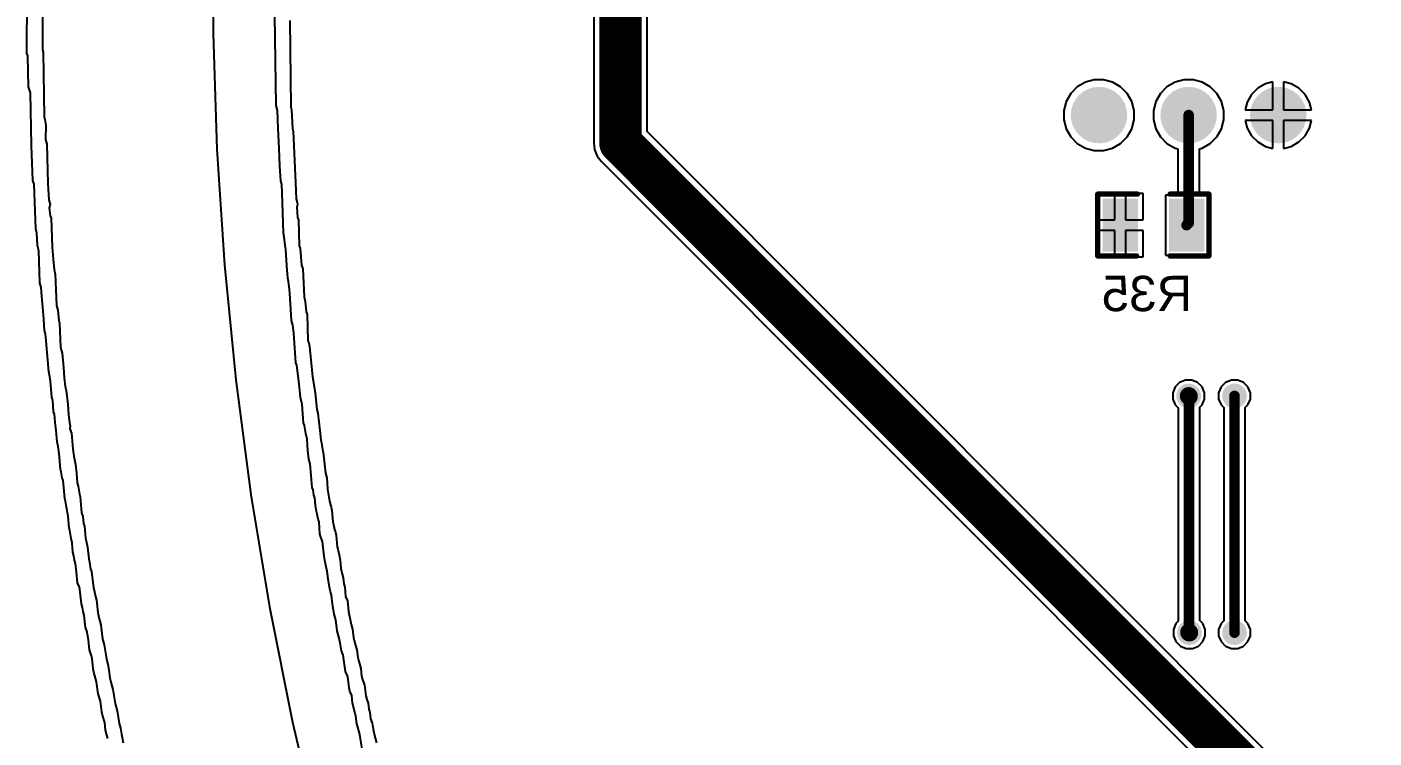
# Model space of a CAD drawing. Header units: millimetres. Extents: x 95 to 305, y 96 to 295.
# Drawn here: x 94.99 to 133.15, y 178.42 to 198.54 of the extents above; entities that cross this region are included whole.
import ezdxf

# ---------------------------------------------------------------- set-up
doc = ezdxf.new("R2010")
doc.units = ezdxf.units.MM
for name, color, linetype in [('BottomLayer', 5, 'Continuous'), ('BottomOverlay', 54, 'Continuous'), ('BottomPaste', 16, 'Continuous'), ('BottomSolder', 6, 'Continuous'), ('MultiLayer', 9, 'Continuous'), ('PadHoleLayer', 156, 'Continuous'), ('ViaHoleLayer', 16, 'Continuous')]:
    doc.layers.add(name, color=color, linetype=linetype)
doc.styles.add('Arial', font='', dxfattribs={"height": 0.2})
doc.styles.get('Arial').set_extended_font_data('Arial')

# ---------------------------------------------------------------- blocks, each defined once
blk = doc.blocks.new('RES0805_B_23')
at = {"layer": 'BottomLayer'}
for points in [[(-1.388, 0.719), (-0.488, 0.719), (-0.488, -0.678), (-1.388, -0.678)], [(0.492, 0.719), (1.392, 0.719), (1.392, -0.678), (0.492, -0.678)]]:
    blk.add_hatch(color=5, dxfattribs=at).paths.add_polyline_path(points)
at = {"layer": 'BottomPaste'}
for points in [[(-1.388, 0.719), (-0.488, 0.719), (-0.488, -0.678), (-1.388, -0.678)], [(0.492, 0.719), (1.392, 0.719), (1.392, -0.678), (0.492, -0.678)]]:
    blk.add_hatch(color=16, dxfattribs=at).paths.add_polyline_path(points)
at = {"layer": 'BottomSolder'}
for points in [[(-1.438, 0.769), (-0.438, 0.769), (-0.438, -0.728), (-1.438, -0.728)], [(0.442, 0.769), (1.442, 0.769), (1.442, -0.728), (0.442, -0.728)]]:
    blk.add_hatch(color=6, dxfattribs=at).paths.add_polyline_path(points)
at = {"layer": 'BottomOverlay', "const_width": 0.15}
for points in [[(-1.575, 0.9), (-0.45, 0.9)], [(-1.575, -0.825), (-1.575, 0.875)], [(0.475, 0.9), (1.575, 0.9)], [(1.575, -0.825), (1.575, 0.875)], [(-1.575, -0.85), (-0.475, -0.85)], [(0.475, -0.85), (1.575, -0.85)]]:
    blk.add_lwpolyline(points, dxfattribs=at)
at = {"layer": 'BottomOverlay', "const_width": 0.075}
for points in [[(-1.613, 0.9, 1), (-1.538, 0.9, 1)], [(-1.613, 0.875, 1), (-1.538, 0.875, 1)], [(-0.487, 0.9, 1), (-0.412, 0.9, 1)], [(0.437, 0.9, 1), (0.513, 0.9, 1)], [(1.538, 0.9, 1), (1.613, 0.9, 1)], [(1.538, 0.875, 1), (1.613, 0.875, 1)], [(-1.613, -0.825, 1), (-1.538, -0.825, 1)], [(1.538, -0.825, 1), (1.613, -0.825, 1)], [(-1.613, -0.85, 1), (-1.538, -0.85, 1)], [(-0.513, -0.85, 1), (-0.437, -0.85, 1)], [(0.437, -0.85, 1), (0.513, -0.85, 1)], [(1.538, -0.85, 1), (1.613, -0.85, 1)]]:
    blk.add_lwpolyline(points, format="xyb", close=True, dxfattribs=at)
blk = doc.blocks.new('ESP1010_70')
at = {"layer": 'BottomLayer'}
h = blk.add_hatch(color=5, dxfattribs=at)
edge = h.paths.add_edge_path()
edge.add_arc((-2.596, -0.014), 0.75, 0, 360)
h = blk.add_hatch(color=5, dxfattribs=at)
edge = h.paths.add_edge_path()
edge.add_arc((-0.056, -0.014), 0.75, 0, 360)
h = blk.add_hatch(color=5, dxfattribs=at)
edge = h.paths.add_edge_path()
edge.add_arc((2.484, -0.014), 0.75, 0, 360)
at = {"layer": 'BottomSolder'}
h = blk.add_hatch(color=6, dxfattribs=at)
edge = h.paths.add_edge_path()
edge.add_arc((-2.596, -0.014), 0.8, 0, 360)
h = blk.add_hatch(color=6, dxfattribs=at)
edge = h.paths.add_edge_path()
edge.add_arc((-0.056, -0.014), 0.8, 0, 360)
h = blk.add_hatch(color=6, dxfattribs=at)
edge = h.paths.add_edge_path()
edge.add_arc((2.484, -0.014), 0.8, 0, 360)
at = {"layer": 'MultiLayer'}
h = blk.add_hatch(color=9, dxfattribs=at)
edge = h.paths.add_edge_path()
edge.add_arc((-2.596, -0.014), 0.75, 0, 360)
h = blk.add_hatch(color=9, dxfattribs=at)
edge = h.paths.add_edge_path()
edge.add_arc((-0.056, -0.014), 0.75, 0, 360)
h = blk.add_hatch(color=9, dxfattribs=at)
edge = h.paths.add_edge_path()
edge.add_arc((2.484, -0.014), 0.75, 0, 360)
at = {"layer": 'PadHoleLayer'}
h = blk.add_hatch(color=156, dxfattribs=at)
edge = h.paths.add_edge_path()
edge.add_arc((-2.596, -0.014), 0.45, 0, 360)
h = blk.add_hatch(color=156, dxfattribs=at)
edge = h.paths.add_edge_path()
edge.add_arc((-0.056, -0.014), 0.45, 0, 360)
h = blk.add_hatch(color=156, dxfattribs=at)
edge = h.paths.add_edge_path()
edge.add_arc((2.484, -0.014), 0.45, 0, 360)

msp = doc.modelspace()

# ---------------------------------------------------------------- hatches: boundary and pattern name
at = {"layer": 'BottomLayer'}
h = msp.add_hatch(color=5, dxfattribs=at)
edge = h.paths.add_edge_path()
edge.add_arc((127.9, 188.1), 0.3, 0, 360)
h = msp.add_hatch(color=5, dxfattribs=at)
edge = h.paths.add_edge_path()
edge.add_arc((129.2, 188.1), 0.3, 0, 360)
h = msp.add_hatch(color=5, dxfattribs=at)
edge = h.paths.add_edge_path()
edge.add_arc((127.92, 181.4), 0.3, 0, 360)
h = msp.add_hatch(color=5, dxfattribs=at)
edge = h.paths.add_edge_path()
edge.add_arc((129.2, 181.4), 0.3, 0, 360)
at = {"layer": 'BottomSolder'}
h = msp.add_hatch(color=6, dxfattribs=at)
edge = h.paths.add_edge_path()
edge.add_arc((127.9, 188.1), 0.35, 0, 360)
h = msp.add_hatch(color=6, dxfattribs=at)
edge = h.paths.add_edge_path()
edge.add_arc((129.2, 188.1), 0.35, 0, 360)
h = msp.add_hatch(color=6, dxfattribs=at)
edge = h.paths.add_edge_path()
edge.add_arc((127.92, 181.4), 0.35, 0, 360)
h = msp.add_hatch(color=6, dxfattribs=at)
edge = h.paths.add_edge_path()
edge.add_arc((129.2, 181.4), 0.35, 0, 360)
at = {"layer": 'ViaHoleLayer'}
h = msp.add_hatch(color=16, dxfattribs=at)
edge = h.paths.add_edge_path()
edge.add_arc((127.9, 188.1), 0.15, 0, 360)
h = msp.add_hatch(color=16, dxfattribs=at)
edge = h.paths.add_edge_path()
edge.add_arc((129.2, 188.1), 0.15, 0, 360)
h = msp.add_hatch(color=16, dxfattribs=at)
edge = h.paths.add_edge_path()
edge.add_arc((127.92, 181.4), 0.15, 0, 360)
h = msp.add_hatch(color=16, dxfattribs=at)
edge = h.paths.add_edge_path()
edge.add_arc((129.2, 181.4), 0.15, 0, 360)

# ---------------------------------------------------------------- linework, layer by layer
at = {"layer": 'BottomLayer'}
for p, q in [((111.044, 205.5), (111.044, 195.268)), ((112.556, 195.581), (112.556, 205.5)), ((100.268, 198.361), (100.268, 201.639)), ((100.376, 195.086), (100.268, 198.361)), ((124.974, 196.982), (124.746, 196.85)), ((125.228, 197.05), (124.974, 196.982)), ((125.492, 197.05), (125.228, 197.05)), ((125.746, 196.982), (125.492, 197.05)), ((125.974, 196.85), (125.746, 196.982)), ((127.514, 196.982), (127.286, 196.85)), ((127.768, 197.05), (127.514, 196.982)), ((128.032, 197.05), (127.768, 197.05)), ((128.286, 196.982), (128.032, 197.05)), ((128.514, 196.85), (128.286, 196.982)), ((130.29, 196.993), (130.073, 196.935)), ((130.29, 196.2), (130.29, 196.993)), ((130.807, 196.935), (130.59, 196.993)), ((130.59, 196.993), (130.59, 196.2)), ((124.56, 196.664), (124.428, 196.436)), ((124.746, 196.85), (124.56, 196.664)), ((126.16, 196.664), (125.974, 196.85)), ((126.292, 196.436), (126.16, 196.664)), ((127.1, 196.664), (126.968, 196.436)), ((127.286, 196.85), (127.1, 196.664)), ((128.7, 196.664), (128.514, 196.85)), ((128.832, 196.436), (128.7, 196.664)), ((129.68, 196.633), (129.555, 196.417)), ((129.857, 196.81), (129.68, 196.633)), ((130.073, 196.935), (129.857, 196.81)), ((131.023, 196.81), (130.807, 196.935)), ((131.2, 196.633), (131.023, 196.81)), ((131.325, 196.417), (131.2, 196.633)), ((124.428, 196.436), (124.36, 196.182)), ((124.36, 196.182), (124.36, 195.918)), ((126.36, 196.182), (126.292, 196.436)), ((126.36, 195.918), (126.36, 196.182)), ((126.968, 196.436), (126.9, 196.182)), ((126.9, 196.182), (126.9, 195.918)), ((128.9, 196.182), (128.832, 196.436)), ((128.9, 195.918), (128.9, 196.182)), ((129.555, 196.417), (129.497, 196.2)), ((129.497, 196.2), (130.29, 196.2)), ((130.59, 196.2), (131.383, 196.2)), ((131.383, 196.2), (131.325, 196.417)), ((124.36, 195.918), (124.428, 195.664)), ((126.292, 195.664), (126.36, 195.918)), ((126.9, 195.918), (126.968, 195.664)), ((128.832, 195.664), (128.9, 195.918)), ((130.29, 195.9), (129.497, 195.9)), ((129.497, 195.9), (129.555, 195.683)), ((130.29, 195.107), (130.29, 195.9)), ((131.383, 195.9), (130.59, 195.9)), ((130.59, 195.9), (130.59, 195.107)), ((131.325, 195.683), (131.383, 195.9)), ((135.61, 172.527), (112.556, 195.581)), ((124.428, 195.664), (124.56, 195.436)), ((124.56, 195.436), (124.746, 195.25)), ((125.974, 195.25), (126.16, 195.436)), ((126.16, 195.436), (126.292, 195.664)), ((126.968, 195.664), (127.1, 195.436)), ((127.1, 195.436), (127.286, 195.25)), ((128.514, 195.25), (128.7, 195.436)), ((128.7, 195.436), (128.832, 195.664)), ((129.555, 195.683), (129.68, 195.467)), ((129.68, 195.467), (129.857, 195.29)), ((131.023, 195.29), (131.2, 195.467)), ((131.2, 195.467), (131.325, 195.683)), ((100.591, 191.816), (100.376, 195.086)), ((111.044, 195.268), (111.069, 195.072)), ((111.069, 195.072), (111.145, 194.89)), ((124.746, 195.25), (124.974, 195.118)), ((124.974, 195.118), (125.228, 195.05)), ((125.228, 195.05), (125.492, 195.05)), ((125.492, 195.05), (125.746, 195.118)), ((125.746, 195.118), (125.974, 195.25)), ((127.286, 195.25), (127.514, 195.118)), ((127.514, 195.118), (127.594, 195.097)), ((127.594, 195.097), (127.594, 193.782)), ((128.206, 195.097), (128.286, 195.118)), ((128.206, 193.782), (128.206, 195.097)), ((128.286, 195.118), (128.514, 195.25)), ((129.857, 195.29), (130.073, 195.165)), ((130.073, 195.165), (130.29, 195.107)), ((130.59, 195.107), (130.807, 195.165)), ((130.807, 195.165), (131.023, 195.29)), ((111.145, 194.89), (111.265, 194.733)), ((111.265, 194.733), (134.54, 171.458)), ((125.812, 193.832), (125.312, 193.832)), ((125.312, 193.832), (125.312, 193.084)), ((125.812, 193.084), (125.812, 193.832)), ((126.612, 193.832), (126.112, 193.832)), ((126.112, 193.832), (126.112, 193.084)), ((126.612, 193.084), (126.612, 193.832)), ((127.594, 193.782), (127.242, 193.782)), ((127.242, 193.782), (127.242, 192.085)), ((128.442, 193.782), (128.206, 193.782)), ((128.442, 192.085), (128.442, 193.782)), ((125.312, 193.084), (125.812, 193.084)), ((125.812, 192.784), (125.312, 192.784)), ((125.312, 192.784), (125.312, 192.035)), ((125.812, 192.035), (125.812, 192.784)), ((126.112, 193.084), (126.612, 193.084)), ((126.612, 192.784), (126.112, 192.784)), ((126.112, 192.784), (126.112, 192.035)), ((126.612, 192.035), (126.612, 192.784)), ((125.312, 192.035), (125.812, 192.035)), ((126.112, 192.035), (126.612, 192.035)), ((127.242, 192.085), (128.442, 192.085)), ((100.914, 188.555), (100.591, 191.816)), ((101.343, 185.306), (100.914, 188.555)), ((127.81, 188.55), (127.645, 188.481)), ((127.99, 188.55), (127.81, 188.55)), ((128.155, 188.481), (127.99, 188.55)), ((129.11, 188.55), (128.945, 188.481)), ((129.29, 188.55), (129.11, 188.55)), ((129.455, 188.481), (129.29, 188.55)), ((127.519, 188.355), (127.45, 188.19)), ((127.45, 188.19), (127.45, 188.01)), ((127.645, 188.481), (127.519, 188.355)), ((128.281, 188.355), (128.155, 188.481)), ((128.35, 188.19), (128.281, 188.355)), ((128.35, 188.01), (128.35, 188.19)), ((128.819, 188.355), (128.75, 188.19)), ((128.75, 188.19), (128.75, 188.01)), ((128.945, 188.481), (128.819, 188.355)), ((129.581, 188.355), (129.455, 188.481)), ((129.65, 188.19), (129.581, 188.355)), ((129.65, 188.01), (129.65, 188.19)), ((127.45, 188.01), (127.519, 187.845)), ((127.519, 187.845), (127.604, 187.759)), ((128.216, 187.78), (128.281, 187.845)), ((128.216, 181.741), (128.216, 187.78)), ((128.281, 187.845), (128.35, 188.01)), ((128.75, 188.01), (128.819, 187.845)), ((128.819, 187.845), (128.894, 187.769)), ((129.506, 187.769), (129.581, 187.845)), ((129.581, 187.845), (129.65, 188.01)), ((127.604, 187.759), (127.604, 181.72)), ((128.894, 187.769), (128.894, 181.731)), ((129.506, 181.731), (129.506, 187.769)), ((101.879, 182.073), (101.343, 185.306)), ((102.521, 178.859), (101.879, 182.073)), ((127.604, 181.72), (127.539, 181.655)), ((128.302, 181.655), (128.216, 181.741)), ((128.894, 181.731), (128.819, 181.655)), ((129.581, 181.655), (129.506, 181.731)), ((127.539, 181.655), (127.47, 181.49)), ((127.47, 181.49), (127.47, 181.31)), ((127.47, 181.31), (127.539, 181.145)), ((128.37, 181.49), (128.302, 181.655)), ((128.302, 181.145), (128.37, 181.31)), ((128.37, 181.31), (128.37, 181.49)), ((128.819, 181.655), (128.75, 181.49)), ((128.75, 181.49), (128.75, 181.31)), ((128.75, 181.31), (128.819, 181.145)), ((129.65, 181.49), (129.581, 181.655)), ((129.581, 181.145), (129.65, 181.31)), ((129.65, 181.31), (129.65, 181.49)), ((127.539, 181.145), (127.665, 181.019)), ((127.665, 181.019), (127.831, 180.95)), ((127.831, 180.95), (128.01, 180.95)), ((128.01, 180.95), (128.175, 181.019)), ((128.175, 181.019), (128.302, 181.145)), ((128.819, 181.145), (128.945, 181.019)), ((128.945, 181.019), (129.11, 180.95)), ((129.11, 180.95), (129.29, 180.95)), ((129.29, 180.95), (129.455, 181.019)), ((129.455, 181.019), (129.581, 181.145)), ((103.268, 175.668), (102.521, 178.859))]:
    msp.add_line(p, q, dxfattribs=at)
for points, const_width in [([(111.8, 195.268), (111.8, 205.5)], 1.2), ([(127.9, 192.991), (127.9, 196.05)], 0.3), ([(111.8, 195.268), (135.913, 171.155)], 1.2), ([(127.842, 192.934), (127.9, 192.991)], 0.3), ([(127.9, 188.1), (127.91, 188.09)], 0.5), ([(127.91, 181.41), (127.91, 188.09)], 0.3), ([(129.2, 181.4), (129.2, 188.1)], 0.3), ([(127.91, 181.41), (127.92, 181.4)], 0.5)]:
    msp.add_lwpolyline(points, dxfattribs=dict(at, const_width=const_width))
for points, const_width in [([(127.825, 196.05, 1), (127.975, 196.05, 1)], 0.15), ([(111.5, 195.268, 1), (112.1, 195.268, 1)], 0.6), ([(111.5, 195.268, 1), (112.1, 195.268, 1)], 0.6), ([(127.825, 192.991, 1), (127.975, 192.991, 1)], 0.15), ([(127.825, 192.991, 1), (127.975, 192.991, 1)], 0.15), ([(127.767, 192.934, 1), (127.917, 192.934, 1)], 0.15), ([(127.775, 188.1, 1), (128.025, 188.1, 1)], 0.25), ([(127.785, 188.09, 1), (128.035, 188.09, 1)], 0.25), ([(127.835, 188.09, 1), (127.985, 188.09, 1)], 0.15), ([(129.125, 188.1, 1), (129.275, 188.1, 1)], 0.15), ([(127.785, 181.41, 1), (128.035, 181.41, 1)], 0.25), ([(127.795, 181.4, 1), (128.045, 181.4, 1)], 0.25), ([(127.835, 181.41, 1), (127.985, 181.41, 1)], 0.15), ([(129.125, 181.4, 1), (129.275, 181.4, 1)], 0.15)]:
    msp.add_lwpolyline(points, format="xyb", close=True, dxfattribs=dict(at, const_width=const_width))
at = {"layer": 'BottomOverlay'}
for p, q in [((94.987, 197.803), (94.999, 202.488)), ((95.437, 202.367), (95.425, 197.9)), ((102.046, 196.318), (102.009, 198.862)), ((102.435, 198.728), (102.459, 196.27)), ((95.012, 197.73), (94.987, 197.803)), ((95.036, 196.854), (95.012, 197.73)), ((95.425, 197.9), (95.45, 197.827)), ((95.45, 197.827), (95.474, 196.002)), ((95.085, 196.683), (95.036, 196.854)), ((95.121, 195.186), (95.085, 196.683)), ((102.082, 196.184), (102.046, 196.318)), ((102.106, 195.673), (102.082, 196.184)), ((102.459, 196.27), (102.484, 196.197)), ((102.484, 196.197), (102.508, 195.661)), ((95.474, 196.002), (95.498, 195.929)), ((95.498, 195.929), (95.523, 195.758)), ((95.523, 195.758), (95.51, 195.357)), ((102.131, 195.113), (102.106, 195.673)), ((102.508, 195.661), (102.532, 195.588)), ((102.532, 195.588), (102.593, 194.14)), ((95.158, 194.201), (95.121, 195.186)), ((95.51, 195.357), (95.547, 195.223)), ((95.547, 195.223), (95.583, 194.116)), ((102.155, 194.602), (102.131, 195.113)), ((102.179, 194.189), (102.155, 194.602)), ((95.194, 194.091), (95.158, 194.201)), ((95.243, 192.826), (95.194, 194.091)), ((95.583, 194.116), (95.608, 193.653)), ((102.204, 194.091), (102.179, 194.189)), ((102.228, 193.58), (102.204, 194.091)), ((102.593, 194.14), (102.618, 193.677)), ((95.608, 193.653), (95.644, 193.519)), ((95.644, 193.519), (95.62, 193.422)), ((102.253, 192.704), (102.228, 193.58)), ((102.618, 193.677), (102.642, 193.58)), ((102.654, 193.519), (102.63, 193.446)), ((102.642, 193.58), (102.654, 193.519)), ((95.62, 193.422), (95.644, 193.203)), ((95.644, 193.203), (95.669, 193.13)), ((95.669, 193.13), (95.705, 192.314)), ((102.63, 193.446), (102.654, 193.154)), ((102.654, 193.154), (102.678, 193.081)), ((95.267, 192.704), (95.243, 192.826)), ((102.678, 193.081), (102.703, 192.351)), ((95.291, 192.363), (95.267, 192.704)), ((95.328, 192.205), (95.291, 192.363)), ((102.277, 192.606), (102.253, 192.704)), ((102.301, 192.363), (102.277, 192.606)), ((102.326, 192.241), (102.301, 192.363)), ((95.352, 191.304), (95.328, 192.205)), ((95.705, 192.314), (95.73, 191.974)), ((102.35, 191.779), (102.326, 192.241)), ((102.703, 192.351), (102.727, 192.278)), ((102.727, 192.278), (102.764, 191.803)), ((95.73, 191.974), (95.754, 191.682)), ((95.754, 191.682), (95.79, 191.548)), ((102.374, 191.438), (102.35, 191.779)), ((102.764, 191.803), (102.8, 191.694)), ((102.8, 191.694), (102.837, 190.903)), ((95.389, 191.17), (95.352, 191.304)), ((95.79, 191.548), (95.827, 190.659)), ((102.399, 191.341), (102.374, 191.438)), ((102.423, 191.122), (102.399, 191.341)), ((95.413, 190.927), (95.389, 191.17)), ((95.437, 190.611), (95.413, 190.927)), ((102.447, 190.854), (102.423, 191.122)), ((102.484, 190.233), (102.447, 190.854)), ((102.837, 190.903), (102.873, 190.769)), ((95.462, 190.27), (95.437, 190.611)), ((95.827, 190.659), (95.863, 190.525)), ((95.863, 190.525), (95.888, 190.233)), ((102.873, 190.769), (102.898, 190.477)), ((102.898, 190.477), (102.922, 190.404)), ((95.486, 189.953), (95.462, 190.27)), ((95.888, 190.233), (95.912, 190.16)), ((95.912, 190.16), (95.936, 189.479)), ((102.52, 190.099), (102.484, 190.233)), ((102.545, 189.88), (102.52, 190.099)), ((102.922, 190.404), (102.946, 189.674)), ((95.51, 189.856), (95.486, 189.953)), ((95.535, 189.661), (95.51, 189.856)), ((102.605, 189.041), (102.545, 189.88)), ((95.608, 188.785), (95.535, 189.661)), ((95.936, 189.479), (95.961, 189.406)), ((95.961, 189.406), (95.985, 189.308)), ((95.985, 189.308), (96.022, 188.907)), ((102.946, 189.674), (102.971, 189.601)), ((102.971, 189.601), (102.995, 189.503)), ((102.995, 189.503), (103.031, 189.126)), ((102.63, 188.968), (102.605, 189.041)), ((102.666, 188.736), (102.63, 188.968)), ((103.031, 189.126), (103.056, 188.834)), ((95.632, 188.639), (95.608, 188.785)), ((95.657, 188.517), (95.632, 188.639)), ((96.022, 188.907), (96.046, 188.615)), ((96.046, 188.615), (96.07, 188.371)), ((102.691, 188.517), (102.666, 188.736)), ((103.056, 188.834), (103.08, 188.639)), ((103.08, 188.639), (103.129, 188.371)), ((95.693, 188.067), (95.657, 188.517)), ((96.07, 188.371), (96.095, 188.25)), ((96.095, 188.25), (96.143, 187.86)), ((102.715, 188.25), (102.691, 188.517)), ((102.739, 188.055), (102.715, 188.25)), ((103.129, 188.371), (103.153, 188.177)), ((103.153, 188.177), (103.177, 187.909)), ((95.717, 187.97), (95.693, 188.067)), ((95.742, 187.653), (95.717, 187.97)), ((96.143, 187.86), (96.168, 187.568)), ((102.788, 187.86), (102.739, 188.055)), ((102.824, 187.337), (102.788, 187.86)), ((103.177, 187.909), (103.202, 187.714)), ((95.766, 187.58), (95.742, 187.653)), ((95.79, 187.361), (95.766, 187.58)), ((96.168, 187.568), (96.192, 187.349)), ((103.202, 187.714), (103.226, 187.617)), ((103.226, 187.617), (103.287, 187.118)), ((95.815, 187.118), (95.79, 187.361)), ((95.839, 186.801), (95.815, 187.118)), ((96.192, 187.349), (96.216, 187.252)), ((96.216, 187.252), (96.204, 187.167)), ((96.204, 187.167), (96.253, 187.045)), ((96.253, 187.045), (96.289, 186.595)), ((102.849, 187.264), (102.824, 187.337)), ((102.885, 187.033), (102.849, 187.264)), ((102.922, 186.874), (102.885, 187.033)), ((103.287, 187.118), (103.311, 186.85)), ((95.876, 186.668), (95.839, 186.801)), ((95.9, 186.473), (95.876, 186.668)), ((102.946, 186.558), (102.922, 186.874)), ((103.311, 186.85), (103.336, 186.777)), ((103.336, 186.777), (103.36, 186.582)), ((95.936, 186.023), (95.9, 186.473)), ((96.289, 186.595), (96.314, 186.4)), ((96.314, 186.4), (96.362, 186.156)), ((102.971, 186.315), (102.946, 186.558)), ((103.007, 186.181), (102.971, 186.315)), ((103.36, 186.582), (103.384, 186.509)), ((103.384, 186.509), (103.445, 185.913)), ((95.961, 185.95), (95.936, 186.023)), ((95.985, 185.779), (95.961, 185.95)), ((96.362, 186.156), (96.387, 185.913)), ((96.387, 185.913), (96.411, 185.645)), ((103.031, 185.962), (103.007, 186.181)), ((103.068, 185.511), (103.031, 185.962)), ((103.445, 185.913), (103.482, 185.779)), ((96.009, 185.706), (95.985, 185.779)), ((96.034, 185.511), (96.009, 185.706)), ((96.058, 185.195), (96.034, 185.511)), ((96.411, 185.645), (96.435, 185.548)), ((96.435, 185.548), (96.472, 185.317)), ((103.092, 185.438), (103.068, 185.511)), ((103.482, 185.779), (103.506, 185.463)), ((96.082, 185.122), (96.058, 185.195)), ((96.107, 184.952), (96.082, 185.122)), ((96.472, 185.317), (96.496, 185.244)), ((96.496, 185.244), (96.533, 184.793)), ((103.117, 185.292), (103.092, 185.438)), ((103.141, 185.219), (103.117, 185.292)), ((103.165, 185), (103.141, 185.219)), ((103.506, 185.463), (103.543, 185.232)), ((103.543, 185.232), (103.567, 185.086)), ((96.131, 184.854), (96.107, 184.952)), ((96.155, 184.684), (96.131, 184.854)), ((96.533, 184.793), (96.569, 184.684)), ((103.19, 184.83), (103.165, 185)), ((103.214, 184.757), (103.19, 184.83)), ((103.238, 184.611), (103.214, 184.757)), ((103.567, 185.086), (103.603, 184.952)), ((103.603, 184.952), (103.628, 184.854)), ((103.628, 184.854), (103.652, 184.538)), ((96.18, 184.368), (96.155, 184.684)), ((96.204, 184.295), (96.18, 184.368)), ((96.569, 184.684), (96.594, 184.489)), ((96.594, 184.489), (96.618, 184.416)), ((96.618, 184.416), (96.642, 184.075)), ((103.263, 184.538), (103.238, 184.611)), ((103.287, 184.197), (103.263, 184.538)), ((103.652, 184.538), (103.676, 184.465)), ((103.676, 184.465), (103.701, 184.319)), ((96.241, 184.063), (96.204, 184.295)), ((96.265, 183.942), (96.241, 184.063)), ((96.642, 184.075), (96.667, 184.002)), ((96.667, 184.002), (96.703, 183.82)), ((103.311, 184.1), (103.287, 184.197)), ((103.36, 183.978), (103.311, 184.1)), ((103.409, 183.564), (103.36, 183.978)), ((103.701, 184.319), (103.725, 184.246)), ((103.725, 184.246), (103.749, 184.148)), ((103.749, 184.148), (103.774, 183.832)), ((96.289, 183.674), (96.265, 183.942)), ((96.314, 183.576), (96.289, 183.674)), ((96.703, 183.82), (96.74, 183.491)), ((103.774, 183.832), (103.798, 183.759)), ((103.798, 183.759), (103.835, 183.601)), ((103.835, 183.601), (103.859, 183.455)), ((96.338, 183.455), (96.314, 183.576)), ((96.362, 183.357), (96.338, 183.455)), ((96.387, 183.114), (96.362, 183.357)), ((96.74, 183.491), (96.764, 183.394)), ((96.764, 183.394), (96.788, 183.199)), ((96.788, 183.199), (96.813, 183.126)), ((103.433, 183.394), (103.409, 183.564)), ((103.469, 183.26), (103.433, 183.394)), ((103.494, 183.138), (103.469, 183.26)), ((103.859, 183.455), (103.883, 183.211)), ((103.883, 183.211), (103.908, 183.09)), ((96.423, 182.81), (96.387, 183.114)), ((96.813, 183.126), (96.849, 182.895)), ((96.849, 182.895), (96.873, 182.676)), ((103.518, 182.919), (103.494, 183.138)), ((103.555, 182.688), (103.518, 182.919)), ((103.908, 183.09), (103.944, 182.956)), ((103.944, 182.956), (103.968, 182.785)), ((96.472, 182.688), (96.423, 182.81)), ((96.496, 182.542), (96.472, 182.688)), ((96.533, 182.213), (96.496, 182.542)), ((96.873, 182.676), (96.898, 182.554)), ((96.898, 182.554), (96.934, 182.42)), ((103.591, 182.554), (103.555, 182.688)), ((103.616, 182.457), (103.591, 182.554)), ((103.64, 182.213), (103.616, 182.457)), ((103.968, 182.785), (103.993, 182.688)), ((103.993, 182.688), (104.017, 182.42)), ((96.557, 182.116), (96.533, 182.213)), ((96.581, 181.994), (96.557, 182.116)), ((96.934, 182.42), (96.959, 182.323)), ((96.959, 182.323), (96.995, 181.97)), ((103.689, 181.921), (103.64, 182.213)), ((104.017, 182.42), (104.066, 182.299)), ((104.066, 182.299), (104.102, 181.994)), ((96.606, 181.897), (96.581, 181.994)), ((96.642, 181.544), (96.606, 181.897)), ((96.995, 181.97), (97.02, 181.824)), ((97.02, 181.824), (97.08, 181.617)), ((103.725, 181.788), (103.689, 181.921)), ((103.749, 181.69), (103.725, 181.788)), ((103.774, 181.447), (103.749, 181.69)), ((104.102, 181.994), (104.151, 181.727)), ((104.151, 181.727), (104.175, 181.629)), ((96.691, 181.422), (96.642, 181.544)), ((96.727, 181.191), (96.691, 181.422)), ((97.08, 181.617), (97.117, 181.289)), ((103.835, 181.24), (103.774, 181.447)), ((104.175, 181.629), (104.212, 181.495)), ((104.212, 181.495), (104.236, 181.252)), ((96.764, 180.911), (96.727, 181.191)), ((96.813, 180.741), (96.764, 180.911)), ((97.117, 181.289), (97.141, 181.191)), ((97.141, 181.191), (97.178, 181.057)), ((97.178, 181.057), (97.202, 180.887)), ((103.871, 181.057), (103.835, 181.24)), ((103.895, 180.887), (103.871, 181.057)), ((104.236, 181.252), (104.261, 181.179)), ((104.261, 181.179), (104.309, 181.009)), ((104.309, 181.009), (104.334, 180.911)), ((104.334, 180.911), (104.358, 180.692)), ((96.837, 180.668), (96.813, 180.741)), ((96.861, 180.376), (96.837, 180.668)), ((97.202, 180.887), (97.239, 180.656)), ((97.239, 180.656), (97.287, 180.461)), ((103.944, 180.765), (103.895, 180.887)), ((104.017, 180.303), (103.944, 180.765)), ((104.358, 180.692), (104.382, 180.619)), ((104.382, 180.619), (104.419, 180.485)), ((96.886, 180.278), (96.861, 180.376)), ((96.959, 180.011), (96.886, 180.278)), ((97.287, 180.461), (97.312, 180.339)), ((97.312, 180.339), (97.336, 180.12)), ((104.066, 180.181), (104.017, 180.303)), ((104.09, 180.084), (104.066, 180.181)), ((104.419, 180.485), (104.443, 180.388)), ((104.443, 180.388), (104.467, 180.169)), ((104.467, 180.169), (104.492, 180.072)), ((97.007, 179.67), (96.959, 180.011)), ((97.336, 180.12), (97.36, 179.999)), ((97.36, 179.999), (97.421, 179.792)), ((97.421, 179.792), (97.445, 179.621)), ((104.114, 179.84), (104.09, 180.084)), ((104.139, 179.743), (104.114, 179.84)), ((104.492, 180.072), (104.553, 179.913)), ((104.553, 179.913), (104.589, 179.609)), ((97.068, 179.463), (97.007, 179.67)), ((97.105, 179.159), (97.068, 179.463)), ((97.445, 179.621), (97.482, 179.39)), ((97.482, 179.39), (97.543, 179.183)), ((104.188, 179.621), (104.139, 179.743)), ((104.212, 179.402), (104.188, 179.621)), ((104.285, 179.11), (104.212, 179.402)), ((104.589, 179.609), (104.613, 179.512)), ((104.613, 179.512), (104.65, 179.402)), ((104.65, 179.402), (104.674, 179.232)), ((97.129, 179.062), (97.105, 179.159)), ((97.19, 178.855), (97.129, 179.062)), ((97.543, 179.183), (97.604, 178.83)), ((104.309, 179.037), (104.285, 179.11)), ((104.334, 178.818), (104.309, 179.037)), ((104.674, 179.232), (104.699, 179.135)), ((104.699, 179.135), (104.723, 178.964)), ((97.214, 178.636), (97.19, 178.855)), ((97.239, 178.538), (97.214, 178.636)), ((97.604, 178.83), (97.64, 178.696)), ((97.64, 178.696), (97.665, 178.526)), ((104.358, 178.721), (104.334, 178.818)), ((104.407, 178.55), (104.358, 178.721)), ((104.723, 178.964), (104.772, 178.842)), ((104.772, 178.842), (104.796, 178.672)), ((104.796, 178.672), (104.833, 178.49)), ((97.275, 178.404), (97.239, 178.538)), ((97.665, 178.526), (97.689, 178.429)), ((97.689, 178.429), (97.713, 178.283)), ((104.431, 178.453), (104.407, 178.55)), ((104.48, 178.112), (104.431, 178.453)), ((104.833, 178.49), (104.893, 178.283))]:
    msp.add_line(p, q, dxfattribs=at)

# ---------------------------------------------------------------- block references
for name, p in [('ESP1010_70', (127.956, 196.064)), ('RES0805_B_23', (126.9, 192.913))]:
    msp.add_blockref(name, p)

# ---------------------------------------------------------------- texts
at = {"layer": 'BottomOverlay', "style": 'Arial', "text_generation_flag": 2}
msp.add_text('R35', height=1, dxfattribs=at).set_placement((128, 190.5))

doc.saveas('drawing.dxf')
